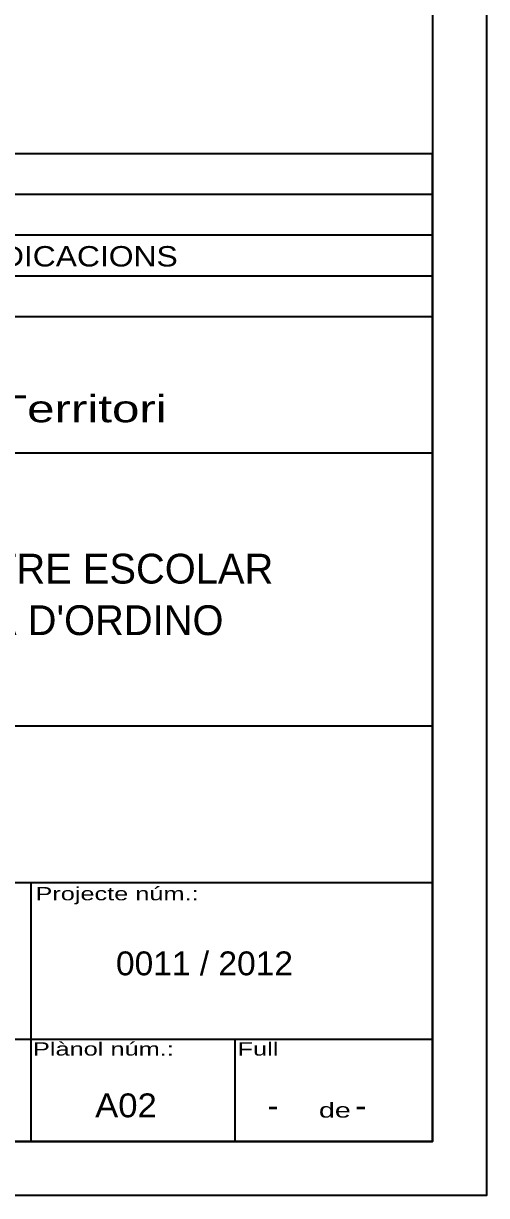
# Model space of a CAD drawing. Extents: x -0.02 to 0.821, y -0.01 to 0.584.
# Drawn here: x 0.7355 to 0.821, y -0.01 to 0.2063 of the extents above; entities that cross this region are included whole.
import ezdxf
from ezdxf.enums import TextEntityAlignment as Align

# ---------------------------------------------------------------- set-up
doc = ezdxf.new("R2010")
doc.units = 0
doc.header["$MEASUREMENT"] = 0
doc.linetypes.add('CONTINUA', pattern=[0])
doc.layers.add('Constgral01', color=4, linetype='CONTINUA')
doc.layers.add('Walls', color=7, linetype='CONTINUA')
doc.styles.add('ARIAL', font='Arial.ttf')
doc.styles.add('ARIALNARROW', font='ARIALN.TTF')
doc.styles.add('EXPLODED0', font='txt', dxfattribs={"height": 0.2})
doc.styles.add('EXPLODED1', font='txt', dxfattribs={"height": 0.2})
doc.styles.add('GARAMOND', font='GARA.TTF')

# ---------------------------------------------------------------- blocks, each defined once
blk = doc.blocks.new('*X1')
at = {"layer": 'Constgral01', "color": 40, "linetype": 'Continuous', "style": 'GARAMOND', "width": 1.360544}
blk.add_text("Govern  d'Andorra", height=0.0055, dxfattribs=at).set_placement((0.63962, 0.14182))
at = {"layer": 'Constgral01', "color": 100, "linetype": 'Continuous', "style": 'EXPLODED0', "width": 1.360544}
blk.add_text("Ministeri d'Economia i Territori", height=0.005, dxfattribs=at).set_placement((0.63993, 0.13269))
blk = doc.blocks.new('*X2')
at = {"layer": 'Constgral01', "color": 40, "linetype": 'Continuous', "style": 'EXPLODED1'}
for s, p in [('AMPLIACIÓ DEL CENTRE ESCOLAR', (0.65576, 0.10293)), ("GERMANS DE RIBA D'ORDINO", (0.66561, 0.09342))]:
    blk.add_text(s, height=0.0055, dxfattribs=at).set_placement(p)

msp = doc.modelspace()

# ---------------------------------------------------------------- linework, layer by layer
at = {"layer": 'Constgral01', "color": 7, "linetype": 'CONTINUA'}
for p, q in [((0.811, 0.18222), (0.611, 0.18222)), ((0.811, 0), (0.811, 0.18222)), ((0.811, 0.1747), (0.611, 0.1747)), ((0.811, 0.16719), (0.611, 0.16719)), ((0.811, 0.15967), (0.611, 0.15967)), ((0.811, 0.15216), (0.611, 0.15216)), ((0.811, 0.12699), (0.611, 0.12699)), ((0.811, 0.07664), (0.611, 0.07664)), ((0.811, 0.01205), (0.811, 0.07731)), ((0.811, 0.04771), (0.66134, 0.04771)), ((0.73686, 0.04771), (0.73686, 0)), ((0.811, 0.01879), (0.611, 0.01879)), ((0.77456, 0.01879), (0.77456, 0)), ((0.60651, 0), (0.80651, 0)), ((0.611, 0), (0.811, 0))]:
    msp.add_line(p, q, dxfattribs=at)
msp.add_lwpolyline([(0.811, 0), (0, 0), (0, 0.574), (0.811, 0.574), (0.811, 0)], close=True, dxfattribs=at)
msp.add_lwpolyline([(0.611, 0), (0.811, 0), (0.811, 0.18222)], dxfattribs=at)
at = {"layer": 'Walls', "color": 40, "linetype": 'CONTINUA'}
msp.add_lwpolyline([(-0.02, 0.584), (0.821, 0.584), (0.821, -0.01), (-0.02, -0.01), (-0.02, 0.584)], close=True, dxfattribs=at)

# ---------------------------------------------------------------- block references
at = {"layer": 'Constgral01', "color": 7, "linetype": 'CONTINUA'}
for name in ['*X1', '*X2']:
    msp.add_blockref(name, (0, 0), dxfattribs=at)

# ---------------------------------------------------------------- texts
at = {"layer": 'Constgral01', "color": 100, "linetype": 'CONTINUA', "style": 'ARIALNARROW', "width": 1.138826}
msp.add_text('INDICACIONS', height=0.003757, dxfattribs=at).set_placement((0.7255, 0.16144), (0.764, 0.16144), align=Align.FIT)
at = {"layer": 'Constgral01', "color": 61, "linetype": 'CONTINUA', "style": 'ARIAL'}
for s, height, width, p, p2 in [('Projecte núm.:', 0.00245, 1.364549, (0.73774, 0.04448), (0.76785, 0.04448)), ('Plànol núm.:', 0.00245, 1.366616, (0.73728, 0.01583), (0.76328, 0.01583)), ('Full', 0.00245, 1.369999, (0.77503, 0.01583), (0.78259, 0.01583)), ('de', 0.002755, 1.371733, (0.79006, 0.00438), (0.79594, 0.00438))]:
    msp.add_text(s, height=height, dxfattribs=dict(at, width=width)).set_placement(p, p2, align=Align.FIT)
at = {"layer": 'Constgral01', "color": 7, "linetype": 'CONTINUA', "style": 'ARIAL'}
for s, height, width, p, p2 in [('0011 / 2012', 0.0044053, 1.004976, (0.7526, 0.03064), (0.78527, 0.03064)), ('A02', 0.004405, 1.039288, (0.74876, 0.00444), (0.76014, 0.00444)), ('-', 0.00441, 1.003128, (0.78057, 0.00444), (0.78262, 0.00444)), ('-', 0.00441, 1.003128, (0.79678, 0.00444), (0.79884, 0.00444))]:
    msp.add_text(s, height=height, dxfattribs=dict(at, width=width)).set_placement(p, p2, align=Align.FIT)

doc.saveas('drawing.dxf')
